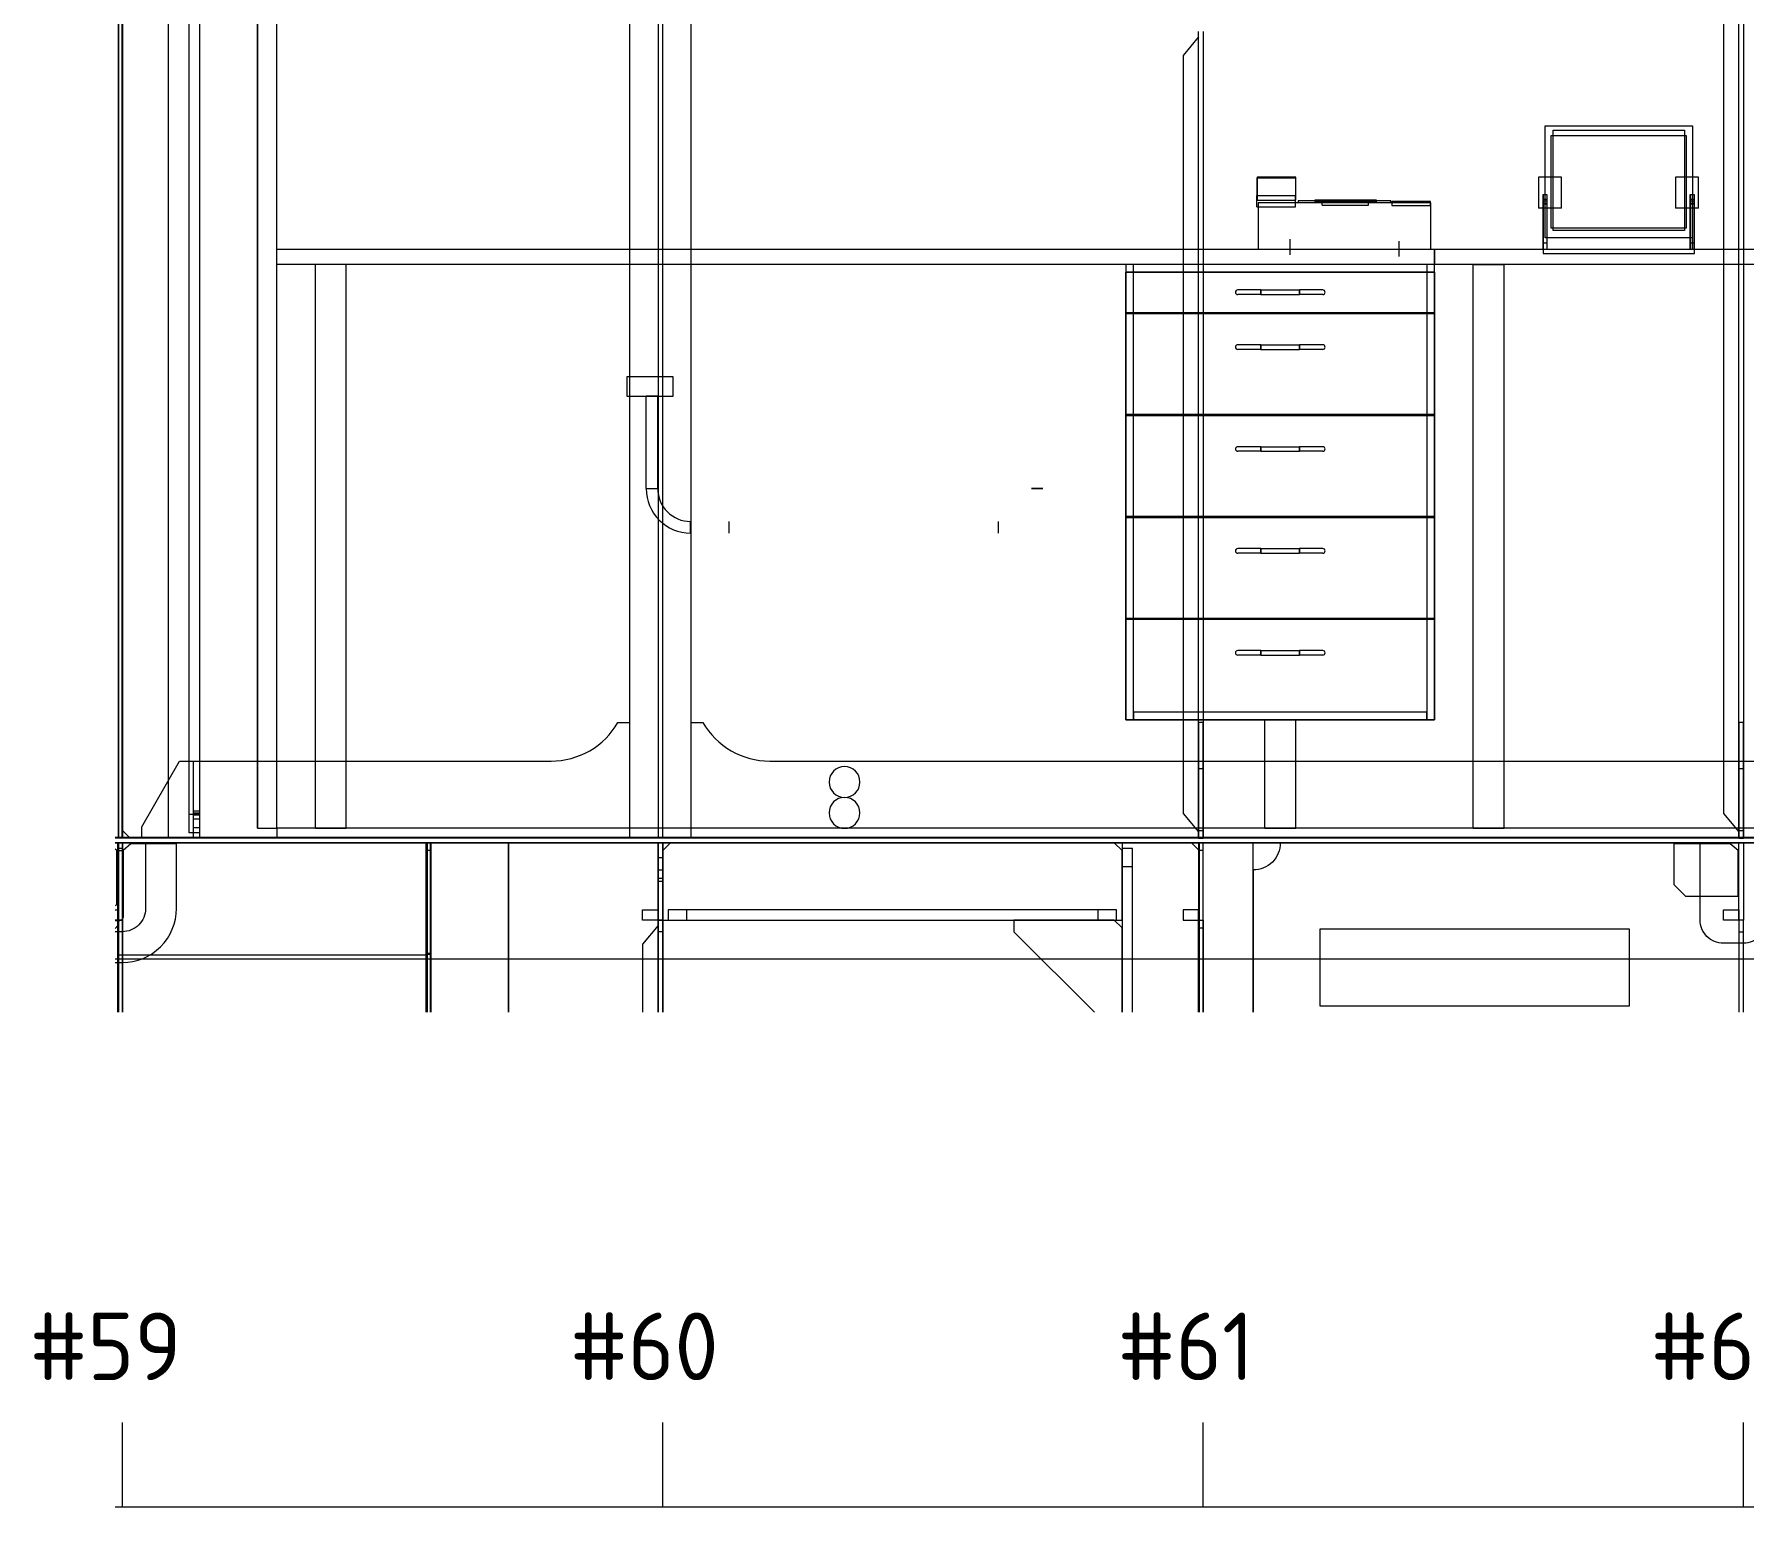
# Model space of a CAD drawing. Header units: millimetres. Extents: x -35117 to 70520, y -28859 to 27816.
# Drawn here: x -22976 to -20762, y -8794 to -6886 of the extents above; entities that cross this region are included whole.
import ezdxf

# ---------------------------------------------------------------- set-up
doc = ezdxf.new("R2010")
doc.units = ezdxf.units.MM
for name, color, linetype in [('-1', 7, 'Continuous'), ('-1102', 7, 'Continuous'), ('-1103', 7, 'Continuous'), ('-1109', 7, 'Continuous'), ('-1113', 7, 'Continuous'), ('-1114', 7, 'Continuous'), ('-1513', 7, 'Continuous'), ('-1602', 7, 'Continuous'), ('1', 7, 'Continuous'), ('2', 7, 'Continuous'), ('3', 7, 'Continuous'), ('4', 7, 'Continuous'), ('5', 7, 'Continuous'), ('6', 6, 'Continuous'), ('7', 7, 'Continuous'), ('8', 7, 'Continuous')]:
    doc.layers.add(name, color=color, linetype=linetype)
doc.styles.add('Style_GOST_type_B', font='GOST type B')

msp = doc.modelspace()

# ---------------------------------------------------------------- linework, layer by layer
at = {"layer": '-1', "color": 1, "lineweight": 0}
for p, q in [((-22862.071, -8793.698), (-22862.071, -8684.323)), ((-22162.071, -8793.698), (-22162.071, -8684.323)), ((-21462.071, -8793.698), (-21462.071, -8684.323)), ((-20762.071, -8793.698), (-20762.071, -8684.323)), ((-22871.327, -8793.698), (-17184.621, -8793.698))]:
    msp.add_line(p, q, dxfattribs=at)
at = {"layer": '-1102', "color": 3, "lineweight": 0}
for p, q in [((-22463.075, -7933.813), (-22469.075, -7933.813)), ((-22469.075, -7933.813), (-22469.075, -7943.814)), ((-22463.075, -7943.814), (-22469.075, -7943.814)), ((-22469.075, -7943.814), (-22469.075, -8153.218)), ((-22463.075, -7943.814), (-22463.075, -7933.813)), ((-22463.075, -8153.218), (-22463.075, -7943.814)), ((-22362.075, -8153.218), (-22362.075, -7933.813)), ((-22162.075, -7933.813), (-22168.074, -7933.813)), ((-22168.074, -7933.813), (-22168.074, -7952.948)), ((-22162.075, -7952.948), (-22162.075, -7933.813)), ((-21467.073, -7933.813), (-21467.073, -8153.218)), ((-21397.072, -8153.218), (-21397.072, -7933.813)), ((-22162.075, -7952.948), (-22168.074, -7952.948)), ((-22168.074, -7952.948), (-22168.074, -7969.169)), ((-22162.075, -7969.169), (-22168.074, -7969.169)), ((-22168.074, -7969.169), (-22168.074, -7980.006)), ((-22162.075, -7969.169), (-22162.075, -7952.948)), ((-22162.075, -7980.006), (-22162.075, -7969.169)), ((-22162.075, -7980.006), (-22168.074, -7980.006)), ((-22168.074, -7980.006), (-22168.074, -7983.813)), ((-22162.075, -7983.813), (-22168.074, -7983.813)), ((-22168.074, -7983.813), (-22168.074, -8153.218)), ((-22162.075, -7983.813), (-22162.075, -7980.006)), ((-22162.075, -8153.218), (-22162.075, -7983.813)), ((-22463.075, -8077.122), (-22469.075, -8077.122)), ((-22469.075, -8077.122), (-22469.075, -8077.813)), ((-22469.075, -8077.813), (-22463.075, -8077.813)), ((-22463.075, -8077.813), (-22463.075, -8077.122))]:
    msp.add_line(p, q, dxfattribs=at)
for points in [[(-22867.073, -7927.813), (-22867.073, -5333.813), (-22862.075, -5333.813), (-22862.075, -7927.813), (-22867.073, -7927.813)], [(-22168.074, -5541.813), (-22168.074, -7926.812), (-22162.075, -7926.812), (-22162.075, -5541.813), (-22168.074, -5541.813)], [(-22871.327, -7933.813), (-18162.075, -7933.813), (-18162.075, -7926.812), (-22871.327, -7926.812)], [(-22871.327, -7933.813), (-20212.075, -7933.813), (-20212.075, -7927.813), (-22871.327, -7927.813)], [(-21397.072, -7933.813), (-22362.075, -7933.813), (-22362.075, -8153.218)], [(-21462.075, -8153.218), (-21462.075, -7933.813), (-21467.073, -7933.813)]]:
    msp.add_lwpolyline(points, dxfattribs=at)
for points in [[(-22362.075, -7933.813), (-22832.076, -7933.813), (-22832.076, -8018.814, -0.19892856), (-22840.859, -8040.026, -0.19889402), (-22862.075, -8048.812), (-22871.327, -8048.812)], [(-20167.073, -7933.813), (-20732.076, -7933.813), (-20732.076, -8033.813, -0.19890833), (-20740.865, -8055.026, -0.19893782), (-20762.075, -8063.813), (-20788.075, -8063.813, -0.19893782), (-20809.285, -8055.026, -0.19890833), (-20818.074, -8033.813), (-20818.074, -7933.813), (-21362.075, -7933.813, -0.19890833), (-21372.328, -7958.561, -0.19894408), (-21397.072, -7968.814), (-21397.072, -8153.218)]]:
    msp.add_lwpolyline(points, format="xyb", dxfattribs=at)
at = {"layer": '-1103', "color": 7, "lineweight": 0}
msp.add_line((-22869.075, -7943.814), (-22871.327, -7941.786), dxfattribs=at)
for points in [[(-22871.327, -8088.813), (-22862.075, -8088.813, 0.19890653), (-22812.575, -8068.312, 0.19891177), (-22792.073, -8018.814), (-22792.073, -7934.812), (-22851.076, -7934.812), (-22861.074, -7943.814)], [(-22861.074, -7943.814), (-22861.074, -8028.813, -0.19893275), (-22862.831, -8033.055, -0.19893275), (-22867.073, -8034.812), (-22871.327, -8034.812)], [(-22871.077, -8014.958, 0.13158579), (-22869.612, -8013.493, 0.13160631), (-22869.075, -8011.492), (-22869.075, -7943.814)]]:
    msp.add_lwpolyline(points, format="xyb", dxfattribs=at)
msp.add_lwpolyline([(-20769.075, -7943.814), (-20779.073, -7934.812), (-20852.077, -7934.812), (-20852.077, -7987.812), (-20837.075, -8002.813), (-20769.075, -8002.813), (-20769.075, -7943.814)], dxfattribs=at)
at = {"layer": '-1109', "color": 1, "lineweight": 0}
for p, q in [((-22775.466, -7896.827), (-22775.466, -5464.799)), ((-22762.075, -5464.799), (-22762.075, -7896.827)), ((-21468.074, -7926.812), (-21468.074, -6882.814)), ((-21462.075, -6882.814), (-21462.075, -7926.812)), ((-22762.075, -7896.827), (-22775.466, -7896.827)), ((-22775.466, -7920.663), (-22775.466, -7896.827)), ((-22762.075, -7896.827), (-22762.075, -7920.663)), ((-22762.075, -7920.663), (-22775.466, -7920.663)), ((-21462.075, -7926.812), (-21468.074, -7926.812)), ((-22868.074, -7933.813), (-22862.075, -7933.813)), ((-22868.074, -8033.813), (-22868.074, -7933.813)), ((-22862.075, -7933.813), (-22868.074, -7933.813)), ((-22868.074, -7933.813), (-22868.074, -7940.884)), ((-22862.075, -7933.813), (-22868.074, -7933.813)), ((-22868.074, -7933.813), (-22868.074, -7940.884)), ((-22862.075, -7940.884), (-22868.074, -7940.884)), ((-22868.074, -7940.884), (-22868.074, -7943.814)), ((-22862.075, -7940.884), (-22868.074, -7940.884)), ((-22868.074, -7940.884), (-22868.074, -7943.814)), ((-22868.074, -7943.814), (-22862.075, -7943.814)), ((-22868.074, -7943.814), (-22862.075, -7943.814)), ((-22862.075, -7933.813), (-22862.075, -8033.813)), ((-22862.075, -7940.884), (-22862.075, -7933.813)), ((-22862.075, -7940.884), (-22862.075, -7933.813)), ((-22862.075, -7943.814), (-22862.075, -7940.884)), ((-22862.075, -7943.814), (-22862.075, -7940.884)), ((-21553.682, -7940.963), (-21567.073, -7940.963)), ((-21567.073, -7940.963), (-21567.073, -7964.799)), ((-21553.682, -7964.799), (-21553.682, -7940.963)), ((-21462.075, -7933.813), (-21468.074, -7933.813)), ((-21468.074, -7933.813), (-21468.074, -7943.814)), ((-21462.075, -7943.814), (-21468.074, -7943.814)), ((-21468.074, -7943.814), (-21468.074, -8033.813)), ((-21462.075, -7943.814), (-21462.075, -7933.813)), ((-21462.075, -8033.813), (-21462.075, -7943.814)), ((-21553.682, -7964.799), (-21567.073, -7964.799)), ((-21567.073, -7964.799), (-21567.073, -8153.218)), ((-21553.682, -8153.218), (-21553.682, -7964.799)), ((-22868.074, -8033.813), (-22871.327, -8033.813)), ((-22862.075, -8033.813), (-22868.074, -8033.813)), ((-22862.075, -8033.813), (-22862.075, -8153.218)), ((-22162.075, -8033.813), (-22162.075, -8153.218)), ((-22154.927, -8020.42), (-22154.927, -8033.813)), ((-22131.087, -8020.42), (-22154.927, -8020.42)), ((-22154.927, -8033.813), (-22131.087, -8033.813)), ((-22131.087, -8020.42), (-22131.087, -8033.813)), ((-21598.061, -8020.42), (-22131.087, -8020.42)), ((-22131.087, -8033.813), (-21598.061, -8033.813)), ((-21598.061, -8033.813), (-21598.061, -8020.42)), ((-21574.227, -8020.42), (-21598.061, -8020.42)), ((-21598.061, -8033.813), (-21574.227, -8033.813)), ((-21574.227, -8033.813), (-21574.227, -8020.42)), ((-21468.074, -8033.813), (-21462.075, -8033.813))]:
    msp.add_line(p, q, dxfattribs=at)
at = {"layer": '-1109', "color": 4, "lineweight": 0}
for p, q in [((-22770.076, -7827.813), (-22762.075, -7827.813)), ((-22770.076, -7897.288), (-22770.076, -7827.813)), ((-22770.076, -7827.813), (-22762.075, -7827.813)), ((-22770.076, -7892.813), (-22770.076, -7827.813)), ((-22762.075, -7827.813), (-22762.075, -7897.288)), ((-22762.075, -7827.813), (-22762.075, -7892.813)), ((-22762.075, -7892.813), (-22770.076, -7892.813)), ((-22770.076, -7895.477), (-22770.076, -7892.813)), ((-22762.075, -7895.477), (-22770.076, -7895.477)), ((-22770.076, -7903.065), (-22770.076, -7895.477)), ((-22770.076, -7897.288), (-22762.075, -7897.288)), ((-22770.076, -7903.065), (-22770.076, -7897.288)), ((-22762.075, -7903.065), (-22770.076, -7903.065)), ((-22770.076, -7914.419), (-22770.076, -7903.065)), ((-22762.075, -7903.065), (-22770.076, -7903.065)), ((-22770.076, -7914.419), (-22770.076, -7903.065)), ((-22762.075, -7892.813), (-22762.075, -7895.477)), ((-22762.075, -7895.477), (-22762.075, -7903.065)), ((-22762.075, -7897.288), (-22762.075, -7903.065)), ((-22762.075, -7903.065), (-22762.075, -7914.419)), ((-22762.075, -7903.065), (-22762.075, -7914.419)), ((-22762.075, -7914.419), (-22770.076, -7914.419)), ((-22770.076, -7927.813), (-22770.076, -7914.419)), ((-22762.075, -7914.419), (-22770.076, -7914.419)), ((-22770.076, -7927.813), (-22770.076, -7914.419)), ((-22762.075, -7927.813), (-22770.076, -7927.813)), ((-22762.075, -7927.813), (-22770.076, -7927.813)), ((-22762.075, -7914.419), (-22762.075, -7927.813)), ((-22762.075, -7914.419), (-22762.075, -7927.813))]:
    msp.add_line(p, q, dxfattribs=at)
at = {"layer": '-1109', "color": 1, "lineweight": 0}
for points in [[(-22862.075, -7917.813), (-22862.075, -5443.814), (-22852.077, -5433.813), (-22762.075, -5433.813), (-22762.075, -7927.813), (-22852.077, -7927.813), (-22862.075, -7917.813)], [(-20768.074, -7919.662), (-20768.074, -5440.963), (-20788.075, -5464.799), (-20788.075, -7895.826), (-20768.074, -7919.662)], [(-20762.075, -5433.813), (-20762.075, -7926.812), (-20768.074, -7926.812), (-20768.074, -5433.813), (-20762.075, -5433.813)], [(-21468.074, -7919.662), (-21468.074, -6889.964), (-21488.075, -6913.8), (-21488.075, -7895.826), (-21468.074, -7919.662)], [(-22162.075, -7933.813), (-22162.075, -8033.813), (-22168.074, -8033.813), (-22168.074, -7933.813), (-22162.075, -7933.813)], [(-21577.077, -7933.813), (-22152.077, -7933.813), (-22162.075, -7943.814), (-22162.075, -8033.813), (-21567.073, -8033.813), (-21567.073, -7943.814), (-21577.077, -7933.813)], [(-21467.073, -8153.218), (-21467.073, -7943.814), (-21477.077, -7933.813), (-21567.073, -7933.813), (-21567.073, -8153.218)], [(-20762.075, -7933.813), (-20762.075, -8033.813), (-20768.074, -8033.813), (-20768.074, -7933.813), (-20762.075, -7933.813)], [(-22871.327, -8020.42), (-22868.074, -8020.42), (-22868.074, -8033.813)], [(-22868.074, -8153.218), (-22868.074, -8033.813), (-22862.075, -8033.813)], [(-22168.074, -8033.813), (-22188.075, -8033.813), (-22188.075, -8020.42), (-22168.074, -8020.42), (-22168.074, -8033.813)], [(-22168.074, -8153.218), (-22168.074, -8033.813), (-22162.075, -8033.813)], [(-21488.075, -8033.813), (-21468.074, -8033.813), (-21468.074, -8020.42), (-21488.075, -8020.42), (-21488.075, -8033.813)], [(-20768.074, -8033.813), (-20788.075, -8033.813), (-20788.075, -8020.42), (-20768.074, -8020.42), (-20768.074, -8033.813)], [(-22868.074, -8153.218), (-22868.074, -8040.963), (-22871.327, -8044.841)], [(-22168.074, -8153.218), (-22168.074, -8040.963), (-22188.075, -8064.799), (-22188.075, -8153.218)]]:
    msp.add_lwpolyline(points, dxfattribs=at)
for points in [[(-22205.074, -7927.813), (-22837.075, -7927.813), (-22837.075, -7912.812), (-22788.002, -7827.813), (-22306.679, -7827.813, 0.13165265), (-22256.679, -7814.416, 0.13165163), (-22220.076, -7777.813), (-22205.074, -7777.813), (-22205.074, -7927.813)], [(-17362.075, -7927.813), (-22125.075, -7927.813), (-22125.075, -7777.813), (-22110.073, -7777.813, 0.13165163), (-22073.47, -7814.416, 0.13165265), (-22023.47, -7827.813), (-17509.297, -7827.813), (-17362.075, -7912.812), (-17362.075, -7927.813)]]:
    msp.add_lwpolyline(points, format="xyb", dxfattribs=at)
at = {"layer": '-1113', "color": 1, "lineweight": 0}
msp.add_lwpolyline([(-22205.074, -7926.812), (-22125.075, -7926.812), (-22125.075, -5591.813), (-22150.075, -5566.813), (-22180.074, -5566.813), (-22205.074, -5591.813), (-22205.074, -7926.812)], dxfattribs=at)
at = {"layer": '-1114', "color": 4, "lineweight": 0}
for p, q in [((-21462.075, -7777.813), (-21468.074, -7777.813)), ((-21468.074, -7777.813), (-21468.074, -7837.812)), ((-21462.075, -7837.812), (-21462.075, -7777.813)), ((-20762.075, -7777.813), (-20768.074, -7777.813)), ((-20768.074, -7777.813), (-20768.074, -7837.812)), ((-20762.075, -7837.812), (-20762.075, -7777.813)), ((-21462.075, -7837.812), (-21468.074, -7837.812)), ((-21468.074, -7837.812), (-21468.074, -7917.813)), ((-21462.075, -7917.813), (-21462.075, -7837.812)), ((-20762.075, -7837.812), (-20768.074, -7837.812)), ((-20768.074, -7837.812), (-20768.074, -7917.813)), ((-20762.075, -7917.813), (-20762.075, -7837.812)), ((-21468.074, -7917.813), (-21462.075, -7917.813)), ((-21468.074, -7917.813), (-21468.074, -7927.813)), ((-21468.074, -7927.813), (-21462.075, -7927.813)), ((-21462.075, -7927.813), (-21462.075, -7917.813)), ((-20768.074, -7917.813), (-20762.075, -7917.813)), ((-20768.074, -7917.813), (-20768.074, -7927.813)), ((-20768.074, -7927.813), (-20762.075, -7927.813)), ((-20762.075, -7927.813), (-20762.075, -7917.813)), ((-22868.074, -8033.813), (-22862.075, -8033.813)), ((-22868.074, -8048.812), (-22868.074, -8033.813)), ((-22862.075, -8033.813), (-22862.075, -8048.812)), ((-22168.074, -8033.813), (-22162.075, -8033.813)), ((-22168.074, -8048.812), (-22168.074, -8033.813)), ((-22162.075, -8033.813), (-22162.075, -8048.812)), ((-21468.074, -8033.813), (-21462.075, -8033.813)), ((-21468.074, -8043.814), (-21468.074, -8033.813)), ((-21462.075, -8033.813), (-21462.075, -8043.814)), ((-20762.075, -8033.813), (-20768.074, -8033.813)), ((-20768.074, -8033.813), (-20768.074, -8048.812)), ((-20762.075, -8048.812), (-20762.075, -8033.813)), ((-22862.075, -8048.812), (-22868.074, -8048.812)), ((-22868.074, -8153.218), (-22868.074, -8048.812)), ((-22862.075, -8048.812), (-22862.075, -8153.218)), ((-22162.075, -8048.812), (-22168.074, -8048.812)), ((-22168.074, -8153.218), (-22168.074, -8048.812)), ((-22162.075, -8048.812), (-22162.075, -8153.218)), ((-21468.074, -8043.814), (-21462.075, -8043.814)), ((-21468.074, -8153.218), (-21468.074, -8043.814)), ((-21462.075, -8043.814), (-21462.075, -8153.218)), ((-20768.074, -8048.812), (-20762.075, -8048.812)), ((-20768.074, -8048.812), (-20768.074, -8153.218)), ((-20762.075, -8153.218), (-20762.075, -8048.812))]:
    msp.add_line(p, q, dxfattribs=at)
for points in [[(-21577.077, -8033.813), (-21707.076, -8033.813), (-21707.076, -8048.812), (-21602.669, -8153.218)], [(-21567.073, -8153.218), (-21567.073, -8043.814), (-21577.077, -8033.813)]]:
    msp.add_lwpolyline(points, dxfattribs=at)
at = {"layer": '-1513', "color": 24, "lineweight": 0}
for p, q in [((-22867.171, -7926.837), (-22867.171, -5333.477)), ((-22867.171, -5333.477), (-22867.171, -7926.837)), ((-22867.171, -7926.837), (-22871.327, -7926.837)), ((-22867.208, -7926.837), (-22871.327, -7926.837))]:
    msp.add_line(p, q, dxfattribs=at)
at = {"layer": '-1513', "color": 34, "lineweight": 0}
for p, q in [((-22862.239, -5333.477), (-22862.239, -7926.837)), ((-22862.239, -7926.837), (-22862.239, -5333.477)), ((-17184.621, -7933.813), (-22871.327, -7933.813)), ((-22871.327, -8083.813), (-17184.621, -8083.813))]:
    msp.add_line(p, q, dxfattribs=at)
at = {"layer": '-1513', "color": 231, "lineweight": 0}
for p, q in [((-22687.099, -5753.775), (-22687.099, -7914.811)), ((-22687.099, -7914.811), (-22687.099, -5753.775)), ((-22687.099, -7914.811), (-22662.099, -7914.811))]:
    msp.add_line(p, q, dxfattribs=at)
at = {"layer": '-1513', "color": 40, "lineweight": 0}
for p, q in [((-22467.073, -8079.127), (-22867.073, -8079.127)), ((-22867.073, -8079.127), (-22867.073, -8153.218)), ((-22467.073, -8153.218), (-22467.073, -8079.127))]:
    msp.add_line(p, q, dxfattribs=at)
at = {"layer": '-1513', "color": 24, "lineweight": 0}
msp.add_lwpolyline([(-22871.327, -5333.477), (-22867.208, -5333.477), (-22867.208, -7926.837)], dxfattribs=at)
at = {"layer": '-1513', "color": 34, "lineweight": 0}
for points in [[(-22862.239, -7926.837), (-22802.242, -7926.837), (-22802.242, -5333.477), (-22862.239, -5333.477)], [(-17626.113, -7929.766), (-22802.199, -7926.852), (-22802.199, -5333.395), (-19445.839, -5333.477), (-17626.113, -7929.766)]]:
    msp.add_lwpolyline(points, dxfattribs=at)
at = {"layer": '-1513', "color": 231, "lineweight": 0}
for points in [[(-22662.099, -7914.811), (-22662.099, -5753.775), (-22687.099, -5753.775)], [(-19272.371, -7914.811), (-22662.026, -7914.811), (-22662.087, -5753.775), (-19272.371, -5753.775), (-19272.371, -7914.811)], [(-22662.166, -7926.788), (-19272.371, -7926.788), (-19272.371, -7914.787), (-22662.166, -7914.787), (-22662.166, -7926.788)]]:
    msp.add_lwpolyline(points, dxfattribs=at)
at = {"layer": '-1513', "color": 40, "lineweight": 0}
for points in [[(-22862.075, -8153.218), (-22862.075, -7933.813), (-22867.073, -7933.813), (-22867.073, -8153.218)], [(-22462.075, -8153.218), (-22462.075, -7933.813), (-22467.073, -7933.813), (-22467.073, -8153.218)]]:
    msp.add_lwpolyline(points, dxfattribs=at)
at = {"layer": '-1602', "color": 2, "lineweight": 0}
msp.add_lwpolyline([(-20910.201, -8145.176), (-21310.201, -8145.176), (-21310.201, -8045.176), (-20910.201, -8045.176), (-20910.201, -8145.176)], dxfattribs=at)
at = {"layer": '1', "color": 251, "lineweight": 0}
for p, q in [((-21392.403, -7072.52), (-21392.403, -7095.094)), ((-21392.403, -7072.52), (-21342.403, -7072.52)), ((-21342.403, -7072.52), (-21342.403, -7095.094)), ((-21392.403, -7109.866), (-21392.403, -7095.094)), ((-21392.403, -7095.094), (-21342.403, -7095.094)), ((-21342.403, -7109.866), (-21342.403, -7095.094)), ((-21247.945, -7102.882), (-21307.942, -7102.882)), ((-21307.942, -7107.881), (-21307.942, -7102.882)), ((-21307.942, -7107.881), (-21247.945, -7107.881)), ((-21247.945, -7107.881), (-21247.945, -7102.882)), ((-21392.403, -7109.866), (-21342.403, -7109.866))]:
    msp.add_line(p, q, dxfattribs=at)
at = {"layer": '1', "color": 9, "lineweight": 0}
for p, q in [((-21027.608, -7071.71), (-21027.608, -7111.709)), ((-20997.609, -7071.71), (-21027.608, -7071.71)), ((-20997.609, -7111.709), (-20997.609, -7071.71)), ((-20850.264, -7071.71), (-20850.264, -7111.709)), ((-20820.259, -7071.71), (-20850.264, -7071.71)), ((-20820.259, -7111.709), (-20820.259, -7071.71)), ((-21021.608, -7165.257), (-21021.608, -7094.116)), ((-21016.609, -7100.401), (-21021.608, -7100.401)), ((-21016.609, -7105.682), (-21021.608, -7105.682)), ((-21016.609, -7100.401), (-21016.609, -7105.682)), ((-20830.849, -7165.257), (-20830.849, -7094.116)), ((-20825.85, -7100.401), (-20830.849, -7100.401)), ((-20825.85, -7105.682), (-20830.849, -7105.682)), ((-20825.85, -7100.401), (-20825.85, -7105.682)), ((-20997.609, -7111.709), (-21027.608, -7111.709)), ((-20820.259, -7111.709), (-20850.264, -7111.709)), ((-21016.609, -7156.974), (-21021.608, -7156.974)), ((-20825.85, -7156.974), (-20830.849, -7156.974))]:
    msp.add_line(p, q, dxfattribs=at)
at = {"layer": '1', "color": 211, "lineweight": 0}
for p, q in [((-21349.282, -7172.003), (-21349.282, -7152.003)), ((-21207.979, -7174.377), (-21207.979, -7154.377))]:
    msp.add_line(p, q, dxfattribs=at)
at = {"layer": '1', "color": 133, "lineweight": 0}
for p, q in [((-22572.09, -7184.79), (-22612.087, -7184.79)), ((-22612.087, -7914.79), (-22612.087, -7184.79)), ((-22572.09, -7184.79), (-22612.087, -7184.79)), ((-22612.087, -7914.79), (-22612.087, -7184.79)), ((-22572.09, -7914.79), (-22572.09, -7184.79)), ((-22572.09, -7914.79), (-22572.09, -7184.79)), ((-21072.09, -7184.945), (-21112.087, -7184.945)), ((-21112.087, -7914.946), (-21112.087, -7184.945)), ((-21072.09, -7184.945), (-21112.087, -7184.945)), ((-21112.087, -7914.946), (-21112.087, -7184.945)), ((-21072.09, -7914.946), (-21072.09, -7184.945)), ((-21072.09, -7914.946), (-21072.09, -7184.945)), ((-21342.092, -7774.633), (-21382.088, -7774.633)), ((-21382.088, -7914.633), (-21382.088, -7774.633)), ((-21342.092, -7774.633), (-21382.088, -7774.633)), ((-21382.088, -7914.633), (-21382.088, -7774.633)), ((-21342.092, -7914.633), (-21342.092, -7774.633)), ((-21342.092, -7914.633), (-21342.092, -7774.633)), ((-22612.087, -7914.79), (-22572.09, -7914.79)), ((-22612.087, -7914.79), (-22572.09, -7914.79)), ((-21382.088, -7914.633), (-21342.092, -7914.633)), ((-21382.088, -7914.633), (-21342.092, -7914.633)), ((-21112.087, -7914.946), (-21072.09, -7914.946)), ((-21112.087, -7914.946), (-21072.09, -7914.946))]:
    msp.add_line(p, q, dxfattribs=at)
at = {"layer": '1', "color": 7, "lineweight": 0}
msp.add_lwpolyline([(-20828.084, -7005.256), (-20828.084, -7150.256), (-21019.087, -7150.256), (-21019.087, -7005.256), (-20828.084, -7005.256)], dxfattribs=at)
at = {"layer": '1', "color": 9, "lineweight": 0}
for points in [[(-20836.086, -7017.756), (-20836.086, -7137.756), (-21011.086, -7137.756), (-21011.086, -7017.756), (-20836.086, -7017.756)], [(-21021.608, -7094.116), (-21016.609, -7094.116), (-21016.609, -7100.401)], [(-21021.608, -7094.116), (-21021.608, -7100.401), (-21021.608, -7105.682), (-21021.608, -7106.687)], [(-21021.608, -7102.163), (-21016.609, -7102.163), (-21016.609, -7156.974)], [(-21021.608, -7106.687), (-21021.608, -7105.682), (-21021.608, -7103.923), (-21021.608, -7102.163)], [(-21021.608, -7102.163), (-21021.608, -7156.974), (-21021.608, -7165.257)], [(-21016.609, -7105.682), (-21016.609, -7106.687), (-21021.608, -7106.687)], [(-20830.849, -7094.116), (-20825.85, -7094.116), (-20825.85, -7100.401)], [(-20830.849, -7094.116), (-20830.849, -7100.401), (-20830.849, -7105.682), (-20830.849, -7106.687)], [(-20830.849, -7102.163), (-20825.85, -7102.163), (-20825.85, -7156.974)], [(-20830.849, -7106.687), (-20830.849, -7105.682), (-20830.849, -7103.923), (-20830.849, -7102.163)], [(-20830.849, -7102.163), (-20830.849, -7156.974), (-20830.849, -7165.257)], [(-20825.85, -7105.682), (-20825.85, -7106.687), (-20830.849, -7106.687)], [(-20828.084, -7165.257), (-20828.084, -7094.116), (-20828.084, -7100.401), (-20828.084, -7105.682), (-20828.084, -7106.687), (-20828.084, -7105.682), (-20828.084, -7103.923), (-20828.084, -7102.163), (-20828.084, -7156.974), (-20828.084, -7165.257)], [(-21016.609, -7156.974), (-21016.609, -7165.257), (-21021.608, -7165.257)], [(-21021.584, -7165.257), (-21021.584, -7170.256), (-20825.582, -7170.256), (-20825.582, -7165.257), (-21021.584, -7165.257)], [(-20825.85, -7156.974), (-20825.85, -7165.257), (-20830.849, -7165.257)]]:
    msp.add_lwpolyline(points, dxfattribs=at)
at = {"layer": '1', "color": 5, "lineweight": 0}
msp.add_lwpolyline([(-20838.582, -7010.751), (-20838.582, -7140.751), (-21008.583, -7140.751), (-21008.583, -7010.751), (-20838.582, -7010.751)], dxfattribs=at)
at = {"layer": '1', "color": 251, "lineweight": 0}
for points in [[(-21342.031, -7101.445), (-21342.031, -7071.444), (-21392.031, -7071.444), (-21392.031, -7101.445), (-21342.031, -7101.445)], [(-21390.908, -7164.811), (-21166.909, -7164.811), (-21166.909, -7104.811), (-21390.908, -7104.811), (-21390.908, -7164.811)], [(-21218.996, -7102.247), (-21338.991, -7102.247), (-21338.991, -7104.246), (-21218.996, -7104.246), (-21218.996, -7102.247)], [(-21167.476, -7108.25), (-21167.476, -7103.251), (-21217.476, -7103.251), (-21217.476, -7108.25), (-21167.476, -7108.25)], [(-21162.087, -7194.633), (-21162.087, -7774.633), (-21562.087, -7774.633), (-21562.087, -7194.633), (-21162.087, -7194.633)]]:
    msp.add_lwpolyline(points, dxfattribs=at)
at = {"layer": '1', "color": 121, "lineweight": 0}
msp.add_lwpolyline([(-21237.252, -7101.316), (-21317.25, -7101.316), (-21317.25, -7103.317), (-21237.252, -7103.317), (-21237.252, -7101.316)], dxfattribs=at)
at = {"layer": '1', "color": 133, "lineweight": 0}
for points in [[(-21162.087, -7164.633), (-21162.087, -7184.634), (-22662.087, -7184.634), (-22662.087, -7164.633), (-21162.087, -7164.633)], [(-19662.087, -7164.79), (-19662.087, -7184.79), (-21162.087, -7184.79), (-21162.087, -7164.79), (-19662.087, -7164.79)], [(-21552.089, -7184.634), (-21562.087, -7184.634), (-21562.087, -7774.633), (-21552.089, -7774.633), (-21552.089, -7184.634)], [(-21562.087, -7194.631), (-21562.087, -7246.632), (-21162.087, -7246.632), (-21162.087, -7194.631), (-21562.087, -7194.631)], [(-21162.087, -7184.634), (-21172.09, -7184.634), (-21172.09, -7774.633), (-21162.087, -7774.633), (-21162.087, -7184.634)], [(-21172.09, -7764.633), (-21552.089, -7764.633), (-21552.089, -7774.633), (-21172.09, -7774.633), (-21172.09, -7764.633)]]:
    msp.add_lwpolyline(points, dxfattribs=at)
for points in [[(-21926.54, -7874.946, 0.99997705), (-21926.54, -7834.945, 0.99997705), (-21926.54, -7874.946, 0.99997705)], [(-21926.625, -7914.946, 1), (-21926.625, -7874.946, 1), (-21926.625, -7914.946, 1)]]:
    msp.add_lwpolyline(points, format="xyb", dxfattribs=at)
at = {"layer": '2', "color": 133, "lineweight": 0}
for p, q in [((-21669.545, -7475.004), (-21684.542, -7475.004)), ((-21684.542, -7475.004), (-21669.545, -7475.004)), ((-21727.04, -7532.504), (-21727.04, -7517.504))]:
    msp.add_line(p, q, dxfattribs=at)
msp.add_lwpolyline([(-21562.087, -7774.633), (-21162.087, -7774.633), (-21162.087, -7644.633), (-21562.087, -7644.633), (-21562.087, -7774.633)], dxfattribs=at)
at = {"layer": '3', "color": 133, "lineweight": 0}
for p, q in [((-22168.544, -7355.004), (-22183.541, -7355.004)), ((-22183.541, -7475.004), (-22183.541, -7355.004)), ((-22168.544, -7475.004), (-22168.544, -7355.004)), ((-22183.541, -7475.004), (-22168.544, -7475.004)), ((-22183.541, -7475.004), (-22168.544, -7475.004)), ((-22126.045, -7517.504), (-22126.045, -7532.504)), ((-22126.045, -7532.504), (-22126.045, -7517.504)), ((-22076.045, -7532.504), (-22076.045, -7517.504))]:
    msp.add_line(p, q, dxfattribs=at)
for points in [[(-22148.543, -7330.004), (-22208.541, -7330.004), (-22208.541, -7355.004), (-22148.543, -7355.004), (-22148.543, -7330.004)], [(-21562.087, -7642.633), (-21162.087, -7642.633), (-21162.087, -7512.634), (-21562.087, -7512.634), (-21562.087, -7642.633)]]:
    msp.add_lwpolyline(points, dxfattribs=at)
for centre, radius, start, end in [((-22126.045, -7475.008), 57.496, 179.995895, 269.999542), ((-22126.045, -7475.005), 42.499, 179.998535, 269.99942)]:
    msp.add_arc(centre, radius, start, end, dxfattribs=at)
at = {"layer": '4', "color": 133, "lineweight": 0}
msp.add_lwpolyline([(-21562.087, -7510.632), (-21162.087, -7510.632), (-21162.087, -7380.632), (-21562.087, -7380.632), (-21562.087, -7510.632)], dxfattribs=at)
at = {"layer": '5', "color": 133, "lineweight": 0}
msp.add_lwpolyline([(-21562.087, -7378.631), (-21162.087, -7378.631), (-21162.087, -7248.631), (-21562.087, -7248.631), (-21562.087, -7378.631)], dxfattribs=at)
at = {"layer": '6', "color": 2, "lineweight": 0}
for p, q in [((-21387.087, -7420.631), (-21387.087, -7426.631)), ((-21387.087, -7420.631), (-21337.087, -7420.631)), ((-21387.087, -7426.631), (-21387.087, -7420.631)), ((-21387.087, -7426.631), (-21337.087, -7426.631)), ((-21337.093, -7420.631), (-21337.093, -7426.631)), ((-21337.087, -7426.631), (-21337.087, -7420.631)), ((-21387.087, -7558.631), (-21387.087, -7552.632)), ((-21387.087, -7552.633), (-21387.087, -7558.633)), ((-21387.087, -7552.633), (-21337.087, -7552.633)), ((-21387.087, -7558.633), (-21337.087, -7558.633)), ((-21337.093, -7552.632), (-21337.093, -7558.631)), ((-21337.087, -7558.633), (-21337.087, -7552.633)), ((-21387.087, -7684.634), (-21387.087, -7690.634)), ((-21387.087, -7684.634), (-21337.087, -7684.634)), ((-21387.087, -7690.634), (-21387.087, -7684.634)), ((-21337.093, -7684.634), (-21337.093, -7690.634)), ((-21337.087, -7690.634), (-21337.087, -7684.634)), ((-21387.087, -7690.634), (-21337.087, -7690.634))]:
    msp.add_line(p, q, dxfattribs=at)
for points in [[(-21387.087, -7420.631), (-21391.78, -7420.631), (-21396.358, -7420.631), (-21400.71, -7420.631), (-21404.726, -7420.631), (-21408.303, -7420.631), (-21411.36, -7420.631), (-21413.82, -7420.631), (-21415.621, -7420.631), (-21416.719, -7420.631), (-21417.092, -7420.631)], [(-21387.087, -7426.631), (-21391.78, -7426.631), (-21396.358, -7426.631), (-21400.71, -7426.631), (-21404.726, -7426.631), (-21408.303, -7426.631), (-21411.36, -7426.631), (-21413.82, -7426.631), (-21415.621, -7426.631), (-21416.719, -7426.631), (-21417.092, -7426.631)], [(-21307.088, -7420.631), (-21307.46, -7420.631), (-21308.559, -7420.631), (-21310.359, -7420.631), (-21312.819, -7420.631), (-21315.877, -7420.631), (-21319.454, -7420.631), (-21323.47, -7420.631), (-21327.822, -7420.631), (-21332.399, -7420.631), (-21337.093, -7420.631)], [(-21307.088, -7426.631), (-21307.46, -7426.631), (-21308.559, -7426.631), (-21310.359, -7426.631), (-21312.819, -7426.631), (-21315.877, -7426.631), (-21319.454, -7426.631), (-21323.47, -7426.631), (-21327.822, -7426.631), (-21332.399, -7426.631), (-21337.093, -7426.631)], [(-21387.087, -7552.632), (-21391.78, -7552.632), (-21396.358, -7552.632), (-21400.71, -7552.632), (-21404.726, -7552.632), (-21408.303, -7552.632), (-21411.36, -7552.632), (-21413.82, -7552.632), (-21415.621, -7552.632), (-21416.719, -7552.632), (-21417.092, -7552.632)], [(-21387.087, -7558.631), (-21391.78, -7558.631), (-21396.358, -7558.631), (-21400.71, -7558.631), (-21404.726, -7558.631), (-21408.303, -7558.631), (-21411.36, -7558.631), (-21413.82, -7558.631), (-21415.621, -7558.631), (-21416.719, -7558.631), (-21417.092, -7558.631)], [(-21307.088, -7552.632), (-21307.46, -7552.632), (-21308.559, -7552.632), (-21310.359, -7552.632), (-21312.819, -7552.632), (-21315.877, -7552.632), (-21319.454, -7552.632), (-21323.47, -7552.632), (-21327.822, -7552.632), (-21332.399, -7552.632), (-21337.093, -7552.632)], [(-21307.088, -7558.631), (-21307.46, -7558.631), (-21308.559, -7558.631), (-21310.359, -7558.631), (-21312.819, -7558.631), (-21315.877, -7558.631), (-21319.454, -7558.631), (-21323.47, -7558.631), (-21327.822, -7558.631), (-21332.399, -7558.631), (-21337.093, -7558.631)], [(-21387.087, -7684.634), (-21391.78, -7684.634), (-21396.358, -7684.634), (-21400.71, -7684.634), (-21404.726, -7684.634), (-21408.303, -7684.634), (-21411.36, -7684.634), (-21413.82, -7684.634), (-21415.621, -7684.634), (-21416.719, -7684.634), (-21417.092, -7684.634)], [(-21307.088, -7684.634), (-21307.46, -7684.634), (-21308.559, -7684.634), (-21310.359, -7684.634), (-21312.819, -7684.634), (-21315.877, -7684.634), (-21319.454, -7684.634), (-21323.47, -7684.634), (-21327.822, -7684.634), (-21332.399, -7684.634), (-21337.093, -7684.634)], [(-21387.087, -7690.634), (-21391.78, -7690.634), (-21396.358, -7690.634), (-21400.71, -7690.634), (-21404.726, -7690.634), (-21408.303, -7690.634), (-21411.36, -7690.634), (-21413.82, -7690.634), (-21415.621, -7690.634), (-21416.719, -7690.634), (-21417.092, -7690.634)], [(-21307.088, -7690.634), (-21307.46, -7690.634), (-21308.559, -7690.634), (-21310.359, -7690.634), (-21312.819, -7690.634), (-21315.877, -7690.634), (-21319.454, -7690.634), (-21323.47, -7690.634), (-21327.822, -7690.634), (-21332.399, -7690.634), (-21337.093, -7690.634)]]:
    msp.add_lwpolyline(points, dxfattribs=at)
for centre, start, end in [((-21417.092, -7423.631), 90, 270), ((-21307.088, -7423.631), 270, 90), ((-21417.092, -7555.632), 90, 270), ((-21307.088, -7555.632), 270, 90), ((-21417.092, -7687.634), 90, 270), ((-21307.088, -7687.634), 270, 90)]:
    msp.add_arc(centre, 3, start, end, dxfattribs=at)
at = {"layer": '7', "color": 2, "lineweight": 0}
for p, q in [((-21387.087, -7288.632), (-21387.087, -7294.631)), ((-21387.087, -7288.632), (-21337.087, -7288.632)), ((-21387.087, -7294.631), (-21387.087, -7288.632)), ((-21387.087, -7294.631), (-21337.087, -7294.631)), ((-21337.093, -7288.632), (-21337.093, -7294.631)), ((-21337.087, -7294.631), (-21337.087, -7288.632))]:
    msp.add_line(p, q, dxfattribs=at)
for points in [[(-21387.087, -7288.632), (-21391.78, -7288.632), (-21396.358, -7288.632), (-21400.71, -7288.632), (-21404.726, -7288.632), (-21408.303, -7288.632), (-21411.36, -7288.632), (-21413.82, -7288.632), (-21415.621, -7288.632), (-21416.719, -7288.632), (-21417.092, -7288.632)], [(-21387.087, -7294.631), (-21391.78, -7294.631), (-21396.358, -7294.631), (-21400.71, -7294.631), (-21404.726, -7294.631), (-21408.303, -7294.631), (-21411.36, -7294.631), (-21413.82, -7294.631), (-21415.621, -7294.631), (-21416.719, -7294.631), (-21417.092, -7294.631)], [(-21307.088, -7288.632), (-21307.46, -7288.632), (-21308.559, -7288.632), (-21310.359, -7288.632), (-21312.819, -7288.632), (-21315.877, -7288.632), (-21319.454, -7288.632), (-21323.47, -7288.632), (-21327.822, -7288.632), (-21332.399, -7288.632), (-21337.093, -7288.632)], [(-21307.088, -7294.631), (-21307.46, -7294.631), (-21308.559, -7294.631), (-21310.359, -7294.631), (-21312.819, -7294.631), (-21315.877, -7294.631), (-21319.454, -7294.631), (-21323.47, -7294.631), (-21327.822, -7294.631), (-21332.399, -7294.631), (-21337.093, -7294.631)]]:
    msp.add_lwpolyline(points, dxfattribs=at)
for centre, start, end in [((-21417.092, -7291.632), 90, 270), ((-21307.088, -7291.632), 270, 90)]:
    msp.add_arc(centre, 3, start, end, dxfattribs=at)
at = {"layer": '8', "color": 2, "lineweight": 0}
for p, q in [((-21387.087, -7217.631), (-21387.087, -7223.631)), ((-21387.087, -7217.631), (-21337.087, -7217.631)), ((-21387.087, -7223.631), (-21387.087, -7217.631)), ((-21337.093, -7217.631), (-21337.093, -7223.631)), ((-21337.087, -7223.631), (-21337.087, -7217.631)), ((-21387.087, -7223.631), (-21337.087, -7223.631))]:
    msp.add_line(p, q, dxfattribs=at)
for points in [[(-21387.087, -7217.631), (-21391.78, -7217.631), (-21396.358, -7217.631), (-21400.71, -7217.631), (-21404.726, -7217.631), (-21408.303, -7217.631), (-21411.36, -7217.631), (-21413.82, -7217.631), (-21415.621, -7217.631), (-21416.719, -7217.631), (-21417.092, -7217.631)], [(-21307.088, -7217.631), (-21307.46, -7217.631), (-21308.559, -7217.631), (-21310.359, -7217.631), (-21312.819, -7217.631), (-21315.877, -7217.631), (-21319.454, -7217.631), (-21323.47, -7217.631), (-21327.822, -7217.631), (-21332.399, -7217.631), (-21337.093, -7217.631)], [(-21387.087, -7223.631), (-21391.78, -7223.631), (-21396.358, -7223.631), (-21400.71, -7223.631), (-21404.726, -7223.631), (-21408.303, -7223.631), (-21411.36, -7223.631), (-21413.82, -7223.631), (-21415.621, -7223.631), (-21416.719, -7223.631), (-21417.092, -7223.631)], [(-21307.088, -7223.631), (-21307.46, -7223.631), (-21308.559, -7223.631), (-21310.359, -7223.631), (-21312.819, -7223.631), (-21315.877, -7223.631), (-21319.454, -7223.631), (-21323.47, -7223.631), (-21327.822, -7223.631), (-21332.399, -7223.631), (-21337.093, -7223.631)]]:
    msp.add_lwpolyline(points, dxfattribs=at)
for centre, start, end in [((-21417.092, -7220.631), 90, 270), ((-21307.088, -7220.631), 270, 90)]:
    msp.add_arc(centre, 3, start, end, dxfattribs=at)

# ---------------------------------------------------------------- texts
at = {"layer": '-1', "color": 1, "lineweight": 0, "style": 'Style_GOST_type_B'}
for s, p in [('#59', (-22982.282, -8629.635)), ('#60', (-22282.282, -8629.635)), ('#61', (-21572.876, -8629.635)), ('#62', (-20882.282, -8629.635))]:
    msp.add_text(s, height=87.5, dxfattribs=at).set_placement(p)

doc.saveas('drawing.dxf')
